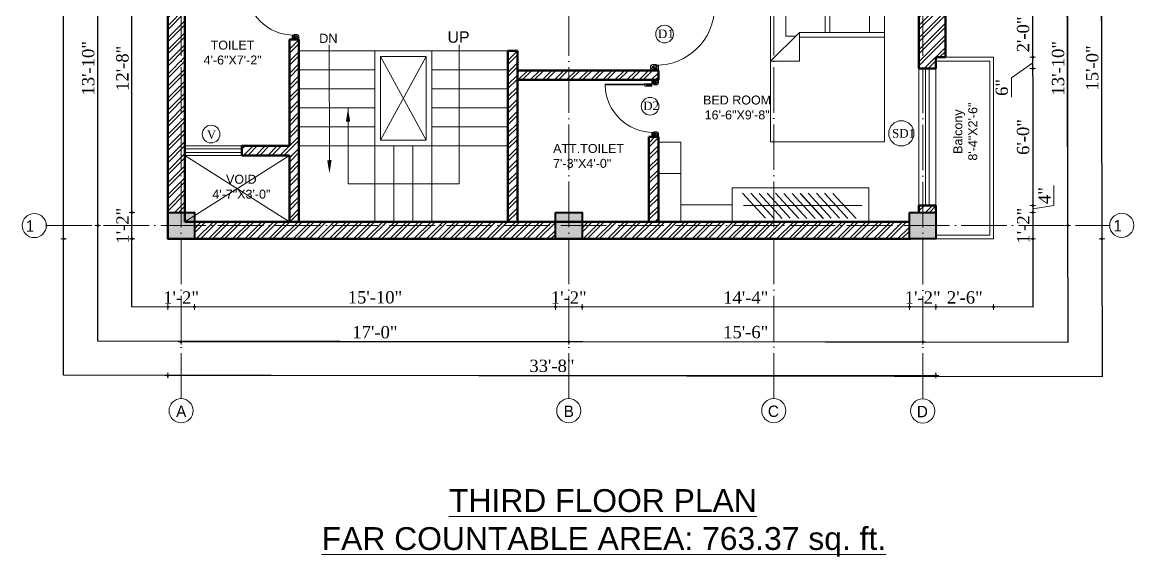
# Model space of a CAD drawing. Header units: inches. Extents: x 5914 to 162157, y -20538 to 282354.
# Drawn here: x 153976 to 154561, y -19680 to -19399 of the extents above; entities that cross this region are included whole.
import ezdxf

# ---------------------------------------------------------------- set-up
doc = ezdxf.new("R2010")
doc.units = ezdxf.units.IN
doc.header["$MEASUREMENT"] = 0
doc.header["$PDMODE"] = 99
doc.linetypes.add('ACAD_ISO04W100', pattern=[30, 24, -3, 0, -3])
for name, color, linetype, lineweight in [('.09', 24, 'Continuous', 9), ('.1', 168, 'Continuous', 13), ('CENTER  LINE RA', 10, 'ACAD_ISO04W100', 20), ('CONC. OUTLINE RA', 150, 'Continuous', 40), ('DOOR-WIN RA', 3, 'Continuous', 20), ('ELE2 RA', 130, 'Continuous', 20), ('Furniture', 22, 'Continuous', 13), ('Hatch', 254, 'Continuous', 9), ('HATCH RA', 8, 'Continuous', 5), ('STAIR PLAN AND ELEV RA', 124, 'Continuous', 20), ('Text', 7, 'Continuous', 18), ('TEXTLAYER', 7, 'Continuous', 18), ('WALL RA', 42, 'Continuous', 50)]:
    doc.layers.add(name, color=color, linetype=linetype, lineweight=lineweight)
doc.layers.add('lettring', color=7, linetype='Continuous')
doc.layers.add('WINDOW+dOOR', color=5, linetype='Continuous')
doc.styles.add('arial', font='arial.ttf', dxfattribs={"height": 7})
doc.styles.add('DIM', font='dutch.ttf')
doc.styles.get("Standard").update_dxf_attribs({"font": 'arial.ttf'})
doc.styles.add('titles', font='GOTHICB.TTF')
doc.dimstyles.new('1-8', dxfattribs={"dimtxt": 7, "dimasz": 3, "dimexe": 3, "dimexo": 3, "dimgap": 3, "dimtad": 1, "dimdec": 0, "dimzin": 0, "dimdsep": 46, "dimlunit": 4, "dimtxsty": 'arial', "dimblk": 'ARCHTICK', "dimcen": 0.09, "dimdle": 3, "dimclrt": 6, "dimazin": 0, "dimtfac": 1, "dimtdec": 0, "dimtix": 1, "dimtofl": 0, "dimtmove": 2, "dimatfit": 3, "dimfxl": 5, "dimfxlon": 1, "dimtolj": 1, "dimtzin": 0, "dimlwe": 5, "dimarcsym": 1})
doc.dimstyles.new('Copy of DIM 8', dxfattribs={"dimtxt": 6.5, "dimasz": 1, "dimexe": 6, "dimexo": 18, "dimgap": 1.6875, "dimtad": 1, "dimdec": 0, "dimzin": 3, "dimdsep": 46, "dimlunit": 4, "dimtxsty": 'DIM', "dimblk": 'dot 2', "dimcen": 0.09375, "dimse1": 1, "dimse2": 1, "dimclrd": 1, "dimclre": 1, "dimclrt": 256, "dimadec": 0, "dimazin": 0, "dimtfac": 0.75, "dimtdec": 0, "dimtix": 1, "dimtmove": 1, "dimatfit": 3, "dimldrblk": 'DOT', "dimfxl": 1, "dimtolj": 1, "dimtzin": 0, "dimlwd": 9, "dimlwe": 9, "dimarcsym": 0})
pattern_1 = [(45, (9494.8653, -3872.767), (-3.18198052, 3.18198052), []), (45, (9496.9866, -3872.767), (-3.18198052, 3.18198052), [])]
pattern_2 = [(45, (9508.3005, -3872.774), (-3.18198052, 3.18198052), []), (45, (9510.422, -3872.774), (-3.18198052, 3.18198052), [])]

# ---------------------------------------------------------------- blocks, each defined once
blk = doc.blocks.new('30 inch door')
at = {"layer": '.09'}
blk.add_arc((10330.01, 24687.1), 25.67, 91.332, 180, dxfattribs=at)
at = {"layer": '.1'}
for p, q in [((10329.41, 24712.76), (10329.41, 24691.67)), ((10329.41, 24712.76), (10329.81, 24712.76)), ((10329.81, 24691.67), (10329.81, 24712.76)), ((10328.81, 24688.15), (10328.81, 24691.67)), ((10329.29, 24692.15), (10329.41, 24692.15)), ((10329.41, 24692.15), (10329.41, 24691.67)), ((10329.41, 24691.67), (10329.81, 24691.67)), ((10329.41, 24691.67), (10329.81, 24691.67)), ((10329.81, 24691.67), (10329.81, 24692.15)), ((10329.81, 24692.15), (10330.01, 24692.15)), ((10330.01, 24692.15), (10330.01, 24688.15)), ((10302.02, 24688.15), (10302.02, 24684.65)), ((10304.03, 24688.15), (10302.02, 24688.15)), ((10304.03, 24688.15), (10304.03, 24688.15)), ((10304.03, 24687.1), (10304.03, 24688.15)), ((10304.65, 24687.1), (10304.03, 24687.1)), ((10304.65, 24685.52), (10304.65, 24687.1)), ((10330.01, 24688.15), (10328.81, 24688.15)), ((10329.4, 24687.1), (10330.01, 24687.1)), ((10329.4, 24685.52), (10329.4, 24687.1)), ((10330.01, 24687.1), (10330.01, 24688.15)), ((10330.01, 24688.15), (10332.02, 24688.15)), ((10332.02, 24688.15), (10332.02, 24684.65)), ((10302.02, 24684.65), (10303.77, 24684.65)), ((10332.02, 24684.65), (10330.27, 24684.65))]:
    blk.add_line(p, q, dxfattribs=at)
for centre, major_axis, start_param, end_param in [((10329.29, 24691.67), (-0.339, 0.339), 5.497787, 7.068583), ((10303.77, 24685.52), (-0.619, -0.619), 0.785398, 2.356194)]:
    blk.add_ellipse(centre, major_axis=major_axis, ratio=1, start_param=start_param, end_param=end_param, dxfattribs=at)
at = {"layer": '.1', "extrusion": (0, 0, -1)}
blk.add_ellipse((10330.27, 24685.52), major_axis=(-0.619, 0.619), ratio=1, start_param=3.926991, end_param=5.497787, dxfattribs=at)
blk.add_line((10330.01, 24688.15), (10330.01, 24688.15))
at = {"layer": 'Hatch', "lineweight": 0}
for points, knots in [([(10302.02, 24688.15), (10302.05, 24687.95), (10302.17, 24687.01), (10302.48, 24686.12), (10302.72, 24685.42)], [0, 0, 0, 0, 17.459471, 80.67073, 80.67073, 80.67073, 80.67073]), ([(10302.02, 24688.15), (10302.41, 24687.86), (10303.15, 24687.31), (10304.04, 24687.05), (10304.45, 24686.93)], [0, 0, 0, 0, 41.503939, 78.170205, 78.170205, 78.170205, 78.170205]), ([(10302.02, 24688.15), (10302.45, 24687.5), (10303.05, 24686.59), (10304.02, 24686.14), (10304.29, 24686.01)], [0, 0, 0, 0, 64.705486, 90.408952, 90.408952, 90.408952, 90.408952]), ([(10302.02, 24688.15), (10302.13, 24687.79), (10302.35, 24687.1), (10302.97, 24686.1), (10304.18, 24685.07)], [0, 0, 0, 0, 30.296971, 58.529009, 58.529009, 58.529009, 58.529009]), ([(10303.35, 24687.82), (10303.2, 24687.43), (10302.98, 24686.82), (10302.44, 24686.51), (10302.25, 24686.4)], [0, 0, 0, 0, 34.642749, 52.790216, 52.790216, 52.790216, 52.790216]), ([(10303.86, 24687.89), (10303.73, 24687.32), (10303.52, 24686.4), (10302.7, 24686), (10302.39, 24685.85)], [0, 0, 0, 0, 47.051669, 75.417188, 75.417188, 75.417188, 75.417188]), ([(10304.15, 24687.01), (10304.07, 24686.57), (10303.9, 24685.69), (10303.13, 24685.22), (10302.75, 24684.98)], [0, 0, 0, 0, 36.886594, 73.591637, 73.591637, 73.591637, 73.591637]), ([(10330.01, 24688.15), (10329.8, 24688.26), (10329.35, 24688.51), (10329.11, 24688.97), (10328.99, 24689.22)], [0, 0, 0, 0, 17.459472, 37.737029, 37.737029, 37.737029, 37.737029]), ([(10329.9, 24690.9), (10329.69, 24690.85), (10329.25, 24690.74), (10329.1, 24690.31), (10329.02, 24690.08)], [0, 0, 0, 0, 15.424483, 31.99547, 31.99547, 31.99547, 31.99547]), ([(10329.92, 24690.24), (10329.72, 24690.12), (10329.23, 24689.84), (10329.13, 24689.27), (10329.07, 24688.95)], [0, 0, 0, 0, 17.254821, 40.319618, 40.319618, 40.319618, 40.319618]), ([(10330.01, 24688.15), (10329.7, 24688.44), (10329.1, 24689.01), (10329.14, 24689.82), (10329.09, 24691.13)], [0, 0, 0, 0, 30.296971, 58.529009, 58.529009, 58.529009, 58.529009]), ([(10329.9, 24689.44), (10329.59, 24689.24), (10329.23, 24689.01), (10329.2, 24688.63), (10329.2, 24688.58)], [0, 0, 0, 0, 24.633819, 28.489546, 28.489546, 28.489546, 28.489546]), ([(10330.01, 24688.15), (10329.86, 24688.5), (10329.47, 24689.39), (10329.44, 24690.38), (10329.42, 24690.98)], [0, 0, 0, 0, 28.413311, 72.750806, 72.750806, 72.750806, 72.750806]), ([(10332.02, 24688.15), (10331.63, 24687.86), (10330.89, 24687.31), (10330.01, 24687.05), (10329.59, 24686.93)], [0, 0, 0, 0, 41.503939, 78.170205, 78.170205, 78.170205, 78.170205]), ([(10330.01, 24688.15), (10329.93, 24688.7), (10329.77, 24689.76), (10329.75, 24690.84), (10329.74, 24691.37)], [0, 0, 0, 0, 41.50394, 80.765622, 80.765622, 80.765622, 80.765622]), ([(10332.02, 24688.15), (10331.59, 24687.5), (10330.99, 24686.59), (10330.03, 24686.14), (10329.75, 24686.01)], [0, 0, 0, 0, 64.705486, 90.408952, 90.408952, 90.408952, 90.408952]), ([(10332.02, 24688.15), (10331.91, 24687.79), (10331.69, 24687.1), (10331.07, 24686.1), (10329.87, 24685.07)], [0, 0, 0, 0, 30.296971, 58.529009, 58.529009, 58.529009, 58.529009]), ([(10329.89, 24687.01), (10329.98, 24686.57), (10330.14, 24685.69), (10330.91, 24685.22), (10331.29, 24684.98)], [0, 0, 0, 0, 36.886594, 73.591637, 73.591637, 73.591637, 73.591637]), ([(10330.18, 24687.89), (10330.31, 24687.32), (10330.52, 24686.4), (10331.35, 24686), (10331.66, 24685.85)], [0, 0, 0, 0, 47.051669, 75.417188, 75.417188, 75.417188, 75.417188]), ([(10330.7, 24687.82), (10330.84, 24687.43), (10331.06, 24686.82), (10331.61, 24686.51), (10331.8, 24686.4)], [0, 0, 0, 0, 34.642749, 52.790216, 52.790216, 52.790216, 52.790216]), ([(10332.02, 24688.15), (10332, 24687.95), (10331.87, 24687.01), (10331.56, 24686.12), (10331.32, 24685.42)], [0, 0, 0, 0, 17.459471, 80.67073, 80.67073, 80.67073, 80.67073])]:
    blk.add_open_spline(points, degree=3, knots=knots, dxfattribs=at)
blk = doc.blocks.new('COLUMN')
at = {"layer": 'CONC. OUTLINE RA', "transparency": 33554687}
h = blk.add_hatch(color=256, dxfattribs=at)
h.dxf.hatch_style = 1
h.paths.add_polyline_path([(148062.93, -13130.45), (148076.93, -13130.45), (148076.93, -13116.45), (148062.93, -13116.45)])
at = {"layer": 'CONC. OUTLINE RA'}
blk.add_lwpolyline([(148062.93, -13116.45), (148076.93, -13116.45), (148076.93, -13130.45), (148062.93, -13130.45)], close=True, dxfattribs=at)
blk = doc.blocks.new('_ArchTick')
at = {"color": 0, "linetype": 'ByBlock', "const_width": 0.15}
blk.add_lwpolyline([(-0.5, -0.5), (0.5, 0.5)], dxfattribs=at)
blk = doc.blocks.new('Bed - Queen')
at = {"linetype": 'Continuous'}
for p, q in [((0, -72.00003), (0, 0)), ((0, 0), (59.99999, 0)), ((59.99999, 0), (59.99999, -72.00003)), ((7.99999, -1.2), (28.79998, -1.2)), ((7.99999, -14.4), (7.99999, -1.2)), ((28.79998, -1.2), (28.79998, -14.4)), ((31.19999, -1.2), (51.99999, -1.2)), ((31.19999, -14.4), (31.19999, -1.2)), ((51.99999, -1.2), (51.99999, -16.4)), ((0, -14.4), (44.8, -14.4)), ((44.8, -16.8), (0, -16.8)), ((59.99999, -29.6), (44.8, -14.4)), ((44.8, -14.4), (44.8, -29.6)), ((51.99999, -16.4), (46.79936, -16.4)), ((44.8, -29.6), (59.99999, -29.6)), ((59.99999, -72.00003), (0, -72.00003))]:
    blk.add_line(p, q, dxfattribs=at)
blk = doc.blocks.new('nbc')
at = {"layer": 'CENTER  LINE RA', "linetype": 'ACAD_ISO04W100'}
for p, q in [((157544.19, -18980.32), (157544.19, -18515.32)), ((157748.23, -18980.32), (157748.23, -18515.46)), ((157856.14, -18980.29), (157856.14, -18515.29)), ((157934.54, -18980.46), (157934.54, -18515.46)), ((157473.24, -18611.56), (158032.97, -18611.56)), ((157473.24, -18640.7), (158032.97, -18640.7)), ((157473.24, -18723.5), (158032.97, -18723.5)), ((157473.24, -18889.2), (158032.97, -18889.2)), ((158045.65, -18889.2), (158045.65, -18889.2))]:
    blk.add_line(p, q, dxfattribs=at)
at = {"layer": 'Text'}
for centre in [(157544.19, -18508.98), (157544.19, -18508.98), (157544.19, -18508.98), (157748.23, -18509.12), (157748.23, -18509.12), (157748.23, -18509.12), (157856.14, -18508.94), (157856.14, -18508.94), (157856.14, -18508.94), (157934.54, -18509.12), (157934.54, -18509.12), (157934.54, -18509.12), (157466.9, -18611.56), (157466.89, -18611.56), (157466.9, -18611.56), (158039.31, -18611.43), (158039.31, -18611.43), (158039.31, -18611.43), (157466.9, -18640.7), (157466.89, -18640.7), (157466.9, -18640.7), (158039.31, -18640.57), (158039.31, -18640.57), (158039.31, -18640.57), (157466.9, -18723.5), (157466.89, -18723.5), (157466.9, -18723.5), (158039.31, -18723.37), (158039.31, -18723.37), (158039.31, -18723.37), (157466.9, -18889.2), (157466.89, -18889.2), (157466.9, -18889.2), (158039.31, -18889.07), (158039.31, -18889.07), (158039.31, -18889.07), (157544.19, -18986.67), (157544.19, -18986.67), (157544.19, -18986.67), (157748.23, -18986.67), (157748.23, -18986.67), (157748.23, -18986.67), (157856.14, -18986.64), (157856.14, -18986.64), (157856.14, -18986.64), (157934.54, -18986.81), (157934.54, -18986.81), (157934.54, -18986.81)]:
    blk.add_circle(centre, 6.34, dxfattribs=at)
at = {"layer": 'Text', "char_height": 6, "width": 68.6783, "attachment_point": 3, "rotation": 0.00351, "style": 'titles'}
for s, insert in [('{\\fStylus BT|b0|i0|c0|p34;A}', (157546.91, -18506.3)), ('{\\fStylus BT|b0|i0|c0|p34;B}', (157750.95, -18506.44)), ('{\\fStylus BT|b0|i0|c0|p34;C}', (157858.86, -18506.27)), ('{\\fStylus BT|b0|i0|c0|p34;D}', (157937.27, -18506.44)), ('{\\fStylus BT|b0|i0|c0|p34;4}', (157469.62, -18608.89)), ('{\\fStylus BT|b0|i0|c0|p34;4}', (158042.03, -18608.75)), ('{\\fStylus BT|b0|i0|c0|p34;3}', (157469.62, -18638.03)), ('{\\fStylus BT|b0|i0|c0|p34;3}', (158042.03, -18637.89)), ('{\\fStylus BT|b0|i0|c0|p34;2}', (157469.62, -18720.82)), ('{\\fStylus BT|b0|i0|c0|p34;2}', (158042.03, -18720.69)), ('{\\fStylus BT|b0|i0|c0|p34;1}', (157466.85, -18886.48)), ('{\\fStylus BT|b0|i0|c0|p34;1}', (158039.38, -18886.26)), ('{\\fStylus BT|b0|i0|c0|p34;A}', (157546.91, -18983.99)), ('{\\fStylus BT|b0|i0|c0|p34;B}', (157750.95, -18983.99)), ('{\\fStylus BT|b0|i0|c0|p34;C}', (157858.86, -18983.96)), ('{\\fStylus BT|b0|i0|c0|p34;D}', (157937.26, -18984.13))]:
    blk.add_mtext(s, dxfattribs=dict(at, insert=insert))
blk = doc.blocks.new('dot1')
at = {"layer": 'Hatch'}
h = blk.add_hatch(color=256, dxfattribs=at)
edge = h.paths.add_edge_path()
edge.add_arc((0, 0), 1, 0, 360)
for p, q in [((3, 0), (-3, 0)), ((0, 3), (0, -3))]:
    blk.add_line(p, q, dxfattribs=at)
blk.add_circle((0, 0), 1, dxfattribs=at)
blk = doc.blocks.new('dot 2')
at = {"layer": 'Hatch', "xscale": 0.5, "yscale": 0.5, "zscale": 0.5}
blk.add_blockref('dot1', (0, 0), dxfattribs=at)
blk = doc.blocks.new('*D899')
at = {"layer": 'Defpoints', "color": 0, "transparency": 16777216}
for p in [(160257.77, -18776.66), (160262.77, -18800.66), (160308.67, -18800.66)]:
    blk.add_point(p, dxfattribs=at)
at = {"layer": 'lettring', "color": 1, "lineweight": 9, "transparency": 16777216}
blk.add_line((160308.67, -18777.66), (160308.67, -18799.66), dxfattribs=at)
for p, rotation in [((160308.67, -18776.66), 90), ((160308.67, -18800.66), 270)]:
    blk.add_blockref('dot 2', p, dxfattribs=dict(at, rotation=rotation))
at = {"layer": 'lettring', "transparency": 16777216, "insert": (160303.66, -18788.66), "char_height": 6.5, "attachment_point": 5, "rotation": 90, "style": 'DIM'}
blk.add_mtext('\\A1;2\'-0"', dxfattribs=at)
blk = doc.blocks.new('_Dot')
at = {"color": 0, "linetype": 'ByBlock', "lineweight": -2}
blk.add_line((-0.5, 0), (-1, 0), dxfattribs=at)
at = {"color": 0, "linetype": 'ByBlock', "const_width": 0.5}
blk.add_lwpolyline([(-0.25, 0, 1), (0.25, 0, 1)], format="xyb", close=True, dxfattribs=at)
blk = doc.blocks.new('*D900')
at = {"layer": 'Defpoints', "color": 0, "transparency": 16777216}
for p in [(160262.77, -18800.66), (160257.77, -18806.66), (160308.67, -18806.66)]:
    blk.add_point(p, dxfattribs=at)
at = {"layer": 'lettring', "color": 1, "lineweight": 9, "transparency": 16777216}
for p, q in [((160308.67, -18803.66), (160297.46, -18811.42)), ((160308.67, -18801.66), (160308.67, -18805.66)), ((160297.46, -18811.42), (160297.46, -18821.75))]:
    blk.add_line(p, q, dxfattribs=at)
for p, rotation in [((160308.67, -18800.66), 90), ((160308.67, -18806.66), 270)]:
    blk.add_blockref('dot 2', p, dxfattribs=dict(at, rotation=rotation))
at = {"layer": 'lettring', "transparency": 16777216, "insert": (160292.46, -18816.59), "char_height": 6.5, "attachment_point": 5, "rotation": 90, "style": 'DIM'}
blk.add_mtext('\\A1;6"', dxfattribs=at)
blk = doc.blocks.new('*D901')
at = {"layer": 'Defpoints', "color": 0, "transparency": 16777216}
for p in [(160257.77, -18806.66), (160257.77, -18878.66), (160308.67, -18878.66)]:
    blk.add_point(p, dxfattribs=at)
at = {"layer": 'lettring', "color": 1, "lineweight": 9, "transparency": 16777216}
blk.add_line((160308.67, -18807.66), (160308.67, -18877.66), dxfattribs=at)
for p, rotation in [((160308.67, -18806.66), 90), ((160308.67, -18878.66), 270)]:
    blk.add_blockref('dot 2', p, dxfattribs=dict(at, rotation=rotation))
at = {"layer": 'lettring', "transparency": 16777216, "insert": (160303.66, -18842.66), "char_height": 6.5, "attachment_point": 5, "rotation": 90, "style": 'DIM'}
blk.add_mtext('\\A1;6\'-0"', dxfattribs=at)
blk = doc.blocks.new('*D902')
at = {"layer": 'Defpoints', "color": 0, "transparency": 16777216}
for p in [(160257.77, -18878.66), (160257.77, -18882.35), (160308.67, -18882.35)]:
    blk.add_point(p, dxfattribs=at)
at = {"layer": 'lettring', "color": 1, "lineweight": 9, "transparency": 16777216}
for p, q in [((160319.83, -18878.74), (160319.83, -18868.28)), ((160308.67, -18877.66), (160308.67, -18876.66)), ((160308.67, -18878.66), (160308.67, -18882.35)), ((160308.67, -18878.66), (160308.67, -18882.35)), ((160308.67, -18880.5), (160319.83, -18878.74)), ((160308.67, -18883.35), (160308.67, -18884.35))]:
    blk.add_line(p, q, dxfattribs=at)
for p, rotation in [((160308.67, -18878.66), 270), ((160308.67, -18882.35), 90)]:
    blk.add_blockref('dot 2', p, dxfattribs=dict(at, rotation=rotation))
at = {"layer": 'lettring', "transparency": 16777216, "insert": (160314.89, -18873.51), "char_height": 6.5, "attachment_point": 5, "rotation": 90, "style": 'DIM'}
blk.add_mtext('\\A1;4"', dxfattribs=at)
blk = doc.blocks.new('*D903')
at = {"layer": 'Defpoints', "color": 0, "transparency": 16777216}
for p in [(160257.77, -18882.35), (160257.77, -18896.35), (160308.67, -18896.35)]:
    blk.add_point(p, dxfattribs=at)
at = {"layer": 'lettring', "color": 1, "lineweight": 9, "transparency": 16777216}
for p, q in [((160308.67, -18881.35), (160308.67, -18880.35)), ((160308.67, -18882.35), (160308.67, -18896.35)), ((160308.67, -18897.35), (160308.67, -18898.35))]:
    blk.add_line(p, q, dxfattribs=at)
for p, rotation in [((160308.67, -18882.35), 270), ((160308.67, -18896.35), 90)]:
    blk.add_blockref('dot 2', p, dxfattribs=dict(at, rotation=rotation))
at = {"layer": 'lettring', "transparency": 16777216, "insert": (160303.7, -18889.35), "char_height": 6.5, "attachment_point": 5, "rotation": 90, "style": 'DIM'}
blk.add_mtext('\\A1;1\'-2"', dxfattribs=at)
blk = doc.blocks.new('*D904')
at = {"layer": 'Defpoints', "color": 0, "transparency": 16777216}
for p in [(160250.77, -18723.6), (160250.77, -18889.31), (160327.1, -18889.31)]:
    blk.add_point(p, dxfattribs=at)
at = {"layer": 'lettring', "color": 1, "lineweight": 9, "transparency": 16777216}
blk.add_line((160327.1, -18724.6), (160327.1, -18888.31), dxfattribs=at)
for p, rotation in [((160327.1, -18723.6), 90), ((160327.1, -18889.31), 270)]:
    blk.add_blockref('dot 2', p, dxfattribs=dict(at, rotation=rotation))
at = {"layer": 'lettring', "transparency": 16777216, "insert": (160322.07, -18806.46), "char_height": 6.5, "attachment_point": 5, "rotation": 90, "style": 'DIM'}
blk.add_mtext('\\A1;13\'-10"', dxfattribs=at)
blk = doc.blocks.new('*D905')
at = {"layer": 'Defpoints', "color": 0, "transparency": 16777216}
for p in [(160261.77, -18716.28), (160261.77, -18896.35), (160345.12, -18896.35)]:
    blk.add_point(p, dxfattribs=at)
at = {"layer": 'lettring', "color": 1, "lineweight": 9, "transparency": 16777216}
blk.add_line((160345.12, -18717.28), (160345.12, -18895.35), dxfattribs=at)
for p, rotation in [((160345.12, -18716.28), 90), ((160345.12, -18896.35), 270)]:
    blk.add_blockref('dot 2', p, dxfattribs=dict(at, rotation=rotation))
at = {"layer": 'lettring', "transparency": 16777216, "insert": (160340.04, -18806.32), "char_height": 6.5, "attachment_point": 5, "rotation": 90, "style": 'DIM'}
blk.add_mtext('\\A1;15\'-0"', dxfattribs=at)
blk = doc.blocks.new('*D916')
at = {"layer": 'Defpoints', "color": 0, "transparency": 16777216}
for p in [(160243.77, -18896.35), (160257.77, -18896.35), (160243.77, -18932.17)]:
    blk.add_point(p, dxfattribs=at)
at = {"layer": 'lettring', "color": 1, "lineweight": 9, "transparency": 16777216}
for p, q in [((160242.77, -18932.17), (160241.77, -18932.17)), ((160257.77, -18932.17), (160243.77, -18932.17)), ((160258.77, -18932.17), (160259.77, -18932.17))]:
    blk.add_line(p, q, dxfattribs=at)
blk.add_blockref('dot 2', (160243.77, -18932.17), dxfattribs=at)
at = {"layer": 'lettring', "color": 1, "lineweight": 9, "transparency": 16777216, "rotation": 180}
blk.add_blockref('dot 2', (160257.77, -18932.17), dxfattribs=at)
at = {"layer": 'lettring', "transparency": 16777216, "insert": (160250.77, -18927.21), "char_height": 6.5, "attachment_point": 5, "style": 'DIM'}
blk.add_mtext('\\A1;1\'-2"', dxfattribs=at)
blk = doc.blocks.new('*D915')
at = {"layer": 'Defpoints', "color": 0, "transparency": 16777216}
for p in [(160071.46, -18896.34), (160243.77, -18896.35), (160071.46, -18932.17)]:
    blk.add_point(p, dxfattribs=at)
at = {"layer": 'lettring', "color": 1, "lineweight": 9, "transparency": 16777216}
blk.add_line((160242.77, -18932.17), (160072.46, -18932.17), dxfattribs=at)
at = {"layer": 'lettring', "color": 1, "lineweight": 9, "transparency": 16777216, "rotation": 180}
blk.add_blockref('dot 2', (160071.46, -18932.17), dxfattribs=at)
at = {"layer": 'lettring', "color": 1, "lineweight": 9, "transparency": 16777216}
blk.add_blockref('dot 2', (160243.77, -18932.17), dxfattribs=at)
at = {"layer": 'lettring', "transparency": 16777216, "insert": (160157.62, -18927.21), "char_height": 6.5, "attachment_point": 5, "style": 'DIM'}
blk.add_mtext('\\A1;14\'-4"', dxfattribs=at)
blk = doc.blocks.new('*D746')
at = {"layer": 'Defpoints', "color": 0, "transparency": 16777216}
for p in [(160057.46, -18896.34), (160071.46, -18896.34), (160057.46, -18932.17)]:
    blk.add_point(p, dxfattribs=at)
at = {"layer": 'lettring', "color": 1, "lineweight": 9, "transparency": 16777216}
for p, q in [((160056.46, -18932.17), (160055.46, -18932.17)), ((160071.46, -18932.17), (160057.46, -18932.17)), ((160072.46, -18932.17), (160073.46, -18932.17))]:
    blk.add_line(p, q, dxfattribs=at)
blk.add_blockref('dot 2', (160057.46, -18932.17), dxfattribs=at)
at = {"layer": 'lettring', "color": 1, "lineweight": 9, "transparency": 16777216, "rotation": 180}
blk.add_blockref('dot 2', (160071.46, -18932.17), dxfattribs=at)
at = {"layer": 'lettring', "transparency": 16777216, "insert": (160064.46, -18927.21), "char_height": 6.5, "attachment_point": 5, "style": 'DIM'}
blk.add_mtext('\\A1;1\'-2"', dxfattribs=at)
blk = doc.blocks.new('*D747')
at = {"layer": 'Defpoints', "color": 0, "transparency": 16777216}
for p in [(159867.42, -18896.34), (160057.46, -18896.34), (159867.42, -18932.17)]:
    blk.add_point(p, dxfattribs=at)
at = {"layer": 'lettring', "color": 1, "lineweight": 9, "transparency": 16777216}
blk.add_line((160056.46, -18932.17), (159868.42, -18932.17), dxfattribs=at)
at = {"layer": 'lettring', "color": 1, "lineweight": 9, "transparency": 16777216, "rotation": 180}
blk.add_blockref('dot 2', (159867.42, -18932.17), dxfattribs=at)
at = {"layer": 'lettring', "color": 1, "lineweight": 9, "transparency": 16777216}
blk.add_blockref('dot 2', (160057.46, -18932.17), dxfattribs=at)
at = {"layer": 'lettring', "transparency": 16777216, "insert": (159962.44, -18927.1), "char_height": 6.5, "attachment_point": 5, "style": 'DIM'}
blk.add_mtext('\\A1;15\'-10"', dxfattribs=at)
blk = doc.blocks.new('*D748')
at = {"layer": 'Defpoints', "color": 0, "transparency": 16777216}
for p in [(159853.42, -18896.34), (159867.42, -18896.34), (159853.42, -18932.17)]:
    blk.add_point(p, dxfattribs=at)
at = {"layer": 'lettring', "color": 1, "lineweight": 9, "transparency": 16777216}
for p, q in [((159852.42, -18932.17), (159851.42, -18932.17)), ((159867.42, -18932.17), (159853.42, -18932.17)), ((159868.42, -18932.17), (159869.42, -18932.17))]:
    blk.add_line(p, q, dxfattribs=at)
blk.add_blockref('dot 2', (159853.42, -18932.17), dxfattribs=at)
at = {"layer": 'lettring', "color": 1, "lineweight": 9, "transparency": 16777216, "rotation": 180}
blk.add_blockref('dot 2', (159867.42, -18932.17), dxfattribs=at)
at = {"layer": 'lettring', "transparency": 16777216, "insert": (159860.42, -18927.21), "char_height": 6.5, "attachment_point": 5, "style": 'DIM'}
blk.add_mtext('\\A1;1\'-2"', dxfattribs=at)
blk = doc.blocks.new('*D749')
at = {"layer": 'Defpoints', "color": 0, "transparency": 16777216}
for p in [(159860.42, -18889.34), (160064.46, -18889.34), (160064.46, -18950.49)]:
    blk.add_point(p, dxfattribs=at)
at = {"layer": 'lettring', "color": 1, "lineweight": 9, "transparency": 16777216}
blk.add_line((159861.42, -18950.49), (160063.46, -18950.49), dxfattribs=at)
for p, rotation in [((159860.42, -18950.49), 179.9997037240175), ((160064.46, -18950.49), 359.9997037240175)]:
    blk.add_blockref('dot 2', p, dxfattribs=dict(at, rotation=rotation))
at = {"layer": 'lettring', "transparency": 16777216, "insert": (159962.44, -18945.47), "char_height": 6.5, "attachment_point": 5, "rotation": 359.9997, "style": 'DIM'}
blk.add_mtext('\\A1;17\'-0"', dxfattribs=at)
blk = doc.blocks.new('*D917')
at = {"layer": 'Defpoints', "color": 0, "transparency": 16777216}
for p in [(160064.46, -18889.34), (160250.77, -18889.35), (160250.77, -18950.49)]:
    blk.add_point(p, dxfattribs=at)
at = {"layer": 'lettring', "color": 1, "lineweight": 9, "transparency": 16777216}
blk.add_line((160065.46, -18950.49), (160249.77, -18950.49), dxfattribs=at)
for p, rotation in [((160064.46, -18950.49), 179.9997037240175), ((160250.77, -18950.49), 359.9997037240175)]:
    blk.add_blockref('dot 2', p, dxfattribs=dict(at, rotation=rotation))
at = {"layer": 'lettring', "transparency": 16777216, "insert": (160157.61, -18945.42), "char_height": 6.5, "attachment_point": 5, "rotation": 359.9997, "style": 'DIM'}
blk.add_mtext('\\A1;15\'-6"', dxfattribs=at)
blk = doc.blocks.new('*D918')
at = {"layer": 'Defpoints', "color": 0, "transparency": 16777216}
for p in [(159853.42, 0), (160257.77, -18896.35), (159853.42, -18968.21)]:
    blk.add_point(p, dxfattribs=at)
at = {"layer": 'lettring', "color": 1, "lineweight": 9, "transparency": 16777216}
blk.add_line((160256.77, -18968.21), (159854.42, -18968.21), dxfattribs=at)
at = {"layer": 'lettring', "color": 1, "lineweight": 9, "transparency": 16777216, "rotation": 180}
blk.add_blockref('dot 2', (159853.42, -18968.21), dxfattribs=at)
at = {"layer": 'lettring', "color": 1, "lineweight": 9, "transparency": 16777216}
blk.add_blockref('dot 2', (160257.77, -18968.21), dxfattribs=at)
at = {"layer": 'lettring', "transparency": 16777216, "insert": (160055.6, -18963.2), "char_height": 6.5, "attachment_point": 5, "style": 'DIM'}
blk.add_mtext('\\A1;33\'-8"', dxfattribs=at)
blk = doc.blocks.new('*D750')
at = {"layer": 'Defpoints', "color": 0, "transparency": 16777216}
for p in [(160257.77, -18896.35), (160288.13, -18896.35), (160288.13, -18932.17)]:
    blk.add_point(p, dxfattribs=at)
at = {"layer": 'lettring', "color": 1, "lineweight": 9, "transparency": 16777216}
blk.add_line((160258.77, -18932.17), (160287.13, -18932.17), dxfattribs=at)
at = {"layer": 'lettring', "color": 1, "lineweight": 9, "transparency": 16777216, "rotation": 180}
blk.add_blockref('dot 2', (160257.77, -18932.17), dxfattribs=at)
at = {"layer": 'lettring', "color": 1, "lineweight": 9, "transparency": 16777216}
blk.add_blockref('dot 2', (160288.13, -18932.17), dxfattribs=at)
at = {"layer": 'lettring', "transparency": 16777216, "insert": (160272.95, -18927.17), "char_height": 6.5, "attachment_point": 5, "style": 'DIM'}
blk.add_mtext('\\A1;2\'-6"', dxfattribs=at)
blk = doc.blocks.new('*D910')
at = {"layer": 'Defpoints', "color": 0, "transparency": 16777216}
for p in [(159870.56, -18730.65), (159834.56, -18882.35), (159870.56, -18882.35)]:
    blk.add_point(p, dxfattribs=at)
at = {"layer": 'lettring', "color": 1, "lineweight": 9, "transparency": 16777216}
blk.add_line((159834.56, -18731.65), (159834.56, -18881.35), dxfattribs=at)
for p, rotation in [((159834.56, -18730.65), 90), ((159834.56, -18882.35), 270)]:
    blk.add_blockref('dot 2', p, dxfattribs=dict(at, rotation=rotation))
at = {"layer": 'lettring', "transparency": 16777216, "insert": (159829.53, -18806.5), "char_height": 6.5, "attachment_point": 5, "rotation": 90, "style": 'DIM'}
blk.add_mtext('\\A1;12\'-8"', dxfattribs=at)
blk = doc.blocks.new('*D911')
at = {"layer": 'Defpoints', "color": 0, "transparency": 16777216}
for p in [(159870.56, -18882.35), (159834.56, -18896.35), (159870.56, -18896.35)]:
    blk.add_point(p, dxfattribs=at)
at = {"layer": 'lettring', "color": 1, "lineweight": 9, "transparency": 16777216}
for p, q in [((159834.56, -18881.35), (159834.56, -18880.35)), ((159834.56, -18882.35), (159834.56, -18896.35)), ((159834.56, -18897.35), (159834.56, -18898.35))]:
    blk.add_line(p, q, dxfattribs=at)
for p, rotation in [((159834.56, -18882.35), 270), ((159834.56, -18896.35), 90)]:
    blk.add_blockref('dot 2', p, dxfattribs=dict(at, rotation=rotation))
at = {"layer": 'lettring', "transparency": 16777216, "insert": (159829.59, -18889.35), "char_height": 6.5, "attachment_point": 5, "rotation": 90, "style": 'DIM'}
blk.add_mtext('\\A1;1\'-2"', dxfattribs=at)
blk = doc.blocks.new('*D912')
at = {"layer": 'Defpoints', "color": 0, "transparency": 16777216}
for p in [(159816.56, -18723.64), (159877.56, -18723.65), (159877.56, -18889.31)]:
    blk.add_point(p, dxfattribs=at)
at = {"layer": 'lettring', "color": 1, "lineweight": 9, "transparency": 16777216}
blk.add_line((159816.56, -18888.31), (159816.56, -18724.64), dxfattribs=at)
for p, rotation in [((159816.56, -18723.64), 89.99950363250453), ((159816.56, -18889.31), 269.9995036325045)]:
    blk.add_blockref('dot 2', p, dxfattribs=dict(at, rotation=rotation))
at = {"layer": 'lettring', "transparency": 16777216, "insert": (159811.53, -18806.48), "char_height": 6.5, "attachment_point": 5, "rotation": 89.9995, "style": 'DIM'}
blk.add_mtext('\\A1;13\'-10"', dxfattribs=at)
blk = doc.blocks.new('*D914')
at = {"layer": 'Defpoints', "color": 0, "transparency": 16777216}
for p in [(159870.56, -18604.71), (159798.56, -18896.35), (159870.56, -18896.35)]:
    blk.add_point(p, dxfattribs=at)
at = {"layer": 'lettring', "color": 1, "lineweight": 9, "transparency": 16777216}
blk.add_line((159798.56, -18605.71), (159798.56, -18895.35), dxfattribs=at)
for p, rotation in [((159798.56, -18604.71), 90), ((159798.56, -18896.35), 270)]:
    blk.add_blockref('dot 2', p, dxfattribs=dict(at, rotation=rotation))
at = {"layer": 'lettring', "transparency": 16777216, "insert": (159793.62, -18750.53), "char_height": 6.5, "attachment_point": 5, "rotation": 90, "style": 'DIM'}
blk.add_mtext('\\A1;24\'-4"', dxfattribs=at)
blk = doc.blocks.new('A$C0BBD0BBA')
at = {"color": 7, "lineweight": 5}
blk.add_lwpolyline([(0, 0), (73.27, 0)], dxfattribs=at)
at = {"color": 8, "lineweight": 5}
blk.add_leader([(39.65, 58.42), (0, 58.42), (0, 0)], dimstyle='1-8', override={"dimasz": 7, "dimgap": 2, "dimtad": 0, "dimfxl": 12}, dxfattribs=at)
blk = doc.blocks.new('BFKJV')
at = {"layer": 'HATCH RA'}
h = blk.add_hatch(dxfattribs=at)
h.set_pattern_fill('ANSI32', color=256, scale=12)
h.set_pattern_definition(pattern_1)
h.paths.add_polyline_path([(159862.42, -18730.64), (159853.42, -18730.64), (159853.42, -18882.34), (159862.42, -18882.34)])
h = blk.add_hatch(dxfattribs=at)
h.set_pattern_fill('ANSI32', color=256, scale=12)
h.set_pattern_definition(pattern_2)
h.paths.add_polyline_path([(160257.77, -18766.65), (160248.77, -18766.65), (160248.77, -18806.66), (160257.77, -18806.66), (160257.77, -18800.66), (160262.77, -18800.66), (160262.77, -18776.66), (160257.77, -18776.66)])
h = blk.add_hatch(dxfattribs=at)
h.set_pattern_fill('ANSI32', color=256, scale=12)
h.set_pattern_definition(pattern_1)
h.paths.add_polyline_path([(159922.42, -18791.34), (159918.92, -18791.34), (159917.42, -18791.34), (159917.42, -18847.34), (159892.42, -18847.34), (159892.42, -18852.34), (159917.42, -18852.34), (159917.42, -18887.34), (159922.42, -18887.34)])
h = blk.add_hatch(dxfattribs=at)
h.set_pattern_fill('ANSI32', color=256, scale=12)
h.set_pattern_definition(pattern_1)
h.paths.add_polyline_path([(160037.46, -18797.34), (160032.46, -18797.34), (160032.46, -18887.34), (160037.46, -18887.34)])
at = {"layer": 'HATCH RA', "transparency": 33554687}
h = blk.add_hatch(dxfattribs=at)
h.set_pattern_fill('ANSI32', color=256, scale=12)
h.set_pattern_definition([(45, (683.582, 2.7005), (-3.18198052, 3.18198052), []), (45, (685.7033, 2.7005), (-3.18198052, 3.18198052), [])])
h.paths.add_polyline_path([(160111.66, -18807.64), (160037.46, -18807.64), (160037.46, -18812.64), (160111.66, -18812.64)])
h = blk.add_hatch(dxfattribs=at)
h.set_pattern_fill('ANSI32', color=256, scale=12)
h.set_pattern_definition([(45, (9.2002, 2.7004), (-3.18198052, 3.18198052), []), (45, (11.3216, 2.7004), (-3.18198052, 3.18198052), [])])
h.paths.add_polyline_path([(160111.66, -18842.64), (160108.16, -18842.64), (160106.66, -18842.64), (160106.66, -18887.34), (160111.66, -18887.34)])
at = {"layer": 'HATCH RA'}
h = blk.add_hatch(dxfattribs=at)
h.set_pattern_fill('ANSI32', color=256, scale=12)
h.set_pattern_definition(pattern_2)
h.paths.add_polyline_path([(160257.77, -18878.66), (160248.77, -18878.66), (160248.77, -18882.35), (160257.77, -18882.35)])
h = blk.add_hatch(dxfattribs=at)
h.set_pattern_fill('ANSI32', color=256, scale=12)
h.set_pattern_definition(pattern_1)
h.paths.add_polyline_path([(160057.46, -18887.34), (159867.42, -18887.34), (159867.42, -18896.34), (160057.46, -18896.34)])
h = blk.add_hatch(dxfattribs=at)
h.set_pattern_fill('ANSI32', color=256, scale=12)
h.set_pattern_definition(pattern_1)
h.paths.add_polyline_path([(160243.77, -18887.34), (160071.46, -18887.34), (160071.46, -18896.34), (160243.77, -18896.34)])
at = {"color": 7, "lineweight": 5}
blk.add_lwpolyline([(159938.47, -18854.85), (159938.38, -18794.09)], dxfattribs=at)
at = {"color": 8, "lineweight": 5}
blk.add_solid([(159937.3, -18854.86), (159938.48, -18861.85), (159939.63, -18854.85)], dxfattribs=at)
at = {"layer": 'Defpoints'}
for points in [[(159798.56, -18528.57), (160209.18, -18527.75), (160344.5, -18669.01), (160345.31, -18968.87), (159798.56, -18968.11)], [(159816.56, -18546.57), (160203.2, -18546.97), (160326.52, -18676.39), (160327.26, -18950.85), (159816.56, -18950.13)], [(159834.56, -18564.57), (160195.2, -18564.54), (160308.55, -18688.93), (160308.71, -18932.18), (159834.56, -18932.16)]]:
    blk.add_lwpolyline(points, close=True, dxfattribs=at)
at = {"layer": 'DOOR-WIN RA'}
for p, q in [((160248.77, -18878.66), (160248.77, -18806.66)), ((160252.27, -18806.66), (160252.27, -18878.66)), ((160254.27, -18806.66), (160254.27, -18878.66)), ((160257.77, -18878.66), (160257.77, -18806.66)), ((159892.42, -18847.34), (159862.42, -18847.34)), ((159892.42, -18848.84), (159862.42, -18848.84)), ((159892.42, -18850.84), (159862.42, -18850.84)), ((159892.42, -18852.34), (159862.42, -18852.34))]:
    blk.add_line(p, q, dxfattribs=at)
at = {"layer": 'ELE2 RA'}
for p, q in [((160257.77, -18800.66), (160288.13, -18800.66)), ((160257.77, -18802.66), (160286.13, -18802.66)), ((160286.13, -18802.66), (160286.13, -18894.35)), ((160288.13, -18800.66), (160288.13, -18896.35)), ((160257.77, -18894.35), (160286.13, -18894.35)), ((160257.77, -18896.35), (160288.13, -18896.35))]:
    blk.add_line(p, q, dxfattribs=at)
at = {"layer": 'HATCH RA'}
for p, q in [((159965.42, -18844.34), (159989.46, -18800.34)), ((159965.42, -18800.34), (159989.46, -18844.34)), ((160123.52, -18845.34), (160111.66, -18845.34)), ((160123.52, -18887.34), (160123.52, -18845.34)), ((159862.42, -18887.34), (159917.42, -18852.34)), ((159862.42, -18852.34), (159917.42, -18887.34)), ((160123.52, -18861.84), (160111.66, -18861.84)), ((160150.46, -18869.34), (160222.46, -18869.34)), ((160150.46, -18887.34), (160150.46, -18869.34)), ((160222.46, -18887.34), (160222.46, -18869.34)), ((160168.11, -18885.45), (160155.99, -18872.28)), ((160172.43, -18885.45), (160160.3, -18872.28)), ((160172.61, -18885.65), (160160.49, -18872.48)), ((160176.83, -18885.55), (160164.71, -18872.38)), ((160181.06, -18885.45), (160168.93, -18872.28)), ((160185.37, -18885.45), (160173.25, -18872.28)), ((160185.56, -18885.65), (160173.44, -18872.48)), ((160189.78, -18885.55), (160177.66, -18872.38)), ((160194.19, -18885.65), (160182.07, -18872.48)), ((160198.41, -18885.55), (160186.29, -18872.38)), ((160198.51, -18885.65), (160186.38, -18872.48)), ((160202.64, -18885.45), (160190.51, -18872.28)), ((160206.95, -18885.45), (160194.83, -18872.28)), ((160211.27, -18885.45), (160199.14, -18872.28)), ((160211.45, -18885.65), (160199.33, -18872.48)), ((160215.68, -18885.55), (160203.55, -18872.38)), ((160123.52, -18878.34), (160150.46, -18878.34)), ((160156.51, -18878.76), (160218.99, -18878.76))]:
    blk.add_line(p, q, dxfattribs=at)
at = {"layer": 'STAIR PLAN AND ELEV RA'}
for p, q in [((159922.42, -18797.34), (159962.42, -18797.34)), ((159962.42, -18797.34), (159962.42, -18887.34)), ((159965.42, -18797.34), (159962.42, -18797.34)), ((159965.42, -18797.34), (159989.46, -18797.34)), ((159989.46, -18797.34), (159992.46, -18797.34)), ((159992.46, -18797.34), (159992.46, -18887.34)), ((159992.46, -18797.34), (160032.46, -18797.34)), ((159965.42, -18800.34), (159965.42, -18844.34)), ((159965.42, -18800.34), (159989.46, -18800.34)), ((159989.46, -18800.34), (159989.46, -18844.34)), ((159922.42, -18807.34), (159962.42, -18807.34)), ((159992.46, -18807.34), (160032.46, -18807.34)), ((159922.42, -18817.34), (159962.42, -18817.34)), ((159992.46, -18817.34), (160032.46, -18817.34)), ((159922.42, -18827.34), (159962.42, -18827.34)), ((159992.46, -18827.34), (160032.46, -18827.34)), ((159922.42, -18837.34), (159962.42, -18837.34)), ((159992.46, -18837.34), (160032.46, -18837.34)), ((159965.42, -18844.34), (159989.46, -18844.34)), ((159922.42, -18847.34), (159992.46, -18847.34)), ((159972.42, -18847.34), (159972.42, -18887.34)), ((159982.42, -18847.34), (159982.42, -18887.34)), ((159992.46, -18847.34), (160032.46, -18847.34))]:
    blk.add_line(p, q, dxfattribs=at)
at = {"layer": 'TEXTLAYER'}
for centre, radius in [((160114.89, -18788.46), 4.65), ((160107.28, -18826.49), 4.65), ((160239.53, -18840.73), 6.66), ((159876.2, -18841.14), 4.65)]:
    blk.add_circle(centre, radius, dxfattribs=at)
at = {"layer": 'WALL RA'}
for p, q in [((159853.42, -18604.7), (159853.42, -18896.34)), ((159862.42, -18609.7), (159862.42, -18887.34)), ((160248.77, -18806.66), (160248.77, -18766.65)), ((160262.77, -18800.66), (160262.77, -18776.66)), ((159917.42, -18791.34), (159917.42, -18847.34)), ((159922.42, -18791.34), (159917.42, -18791.34)), ((159922.42, -18791.34), (159922.42, -18852.34)), ((160032.46, -18887.34), (160032.46, -18797.34)), ((160032.46, -18797.34), (160037.46, -18797.34)), ((160037.46, -18887.34), (160037.46, -18797.34)), ((160257.77, -18806.66), (160257.77, -18800.66)), ((160257.77, -18800.66), (160262.77, -18800.66)), ((160257.77, -18806.66), (160257.77, -18800.66)), ((160037.46, -18807.64), (160111.66, -18807.64)), ((160111.66, -18812.64), (160111.66, -18807.64)), ((160257.77, -18806.66), (160248.77, -18806.66)), ((160037.46, -18812.64), (160111.66, -18812.64)), ((160106.66, -18842.64), (160111.66, -18842.64)), ((160106.66, -18887.34), (160106.66, -18842.64)), ((160111.66, -18887.34), (160111.66, -18842.64)), ((159917.42, -18847.34), (159892.42, -18847.34)), ((159892.42, -18847.34), (159892.42, -18852.34)), ((159917.42, -18852.34), (159892.42, -18852.34)), ((159917.42, -18852.34), (159917.42, -18887.34)), ((159922.42, -18852.34), (159922.42, -18887.34)), ((160257.77, -18878.66), (160248.77, -18878.66)), ((160248.77, -18878.66), (160248.77, -18882.35)), ((160257.77, -18882.35), (160257.77, -18878.66)), ((159862.42, -18887.34), (160243.77, -18887.34)), ((159853.42, -18896.34), (160244.34, -18896.34))]:
    blk.add_line(p, q, dxfattribs=at)
blk.add_blockref('nbc', (2316.23, -0.11))
at = {"color": 1, "rotation": 89.99999999999999}
blk.add_blockref('A$C0BBD0BBA', (160006.7, -18867.32), dxfattribs=at)
at = {"layer": 'CONC. OUTLINE RA'}
for p in [(11790.49, -5765.89), (11994.53, -5765.89), (12180.84, -5765.9)]:
    blk.add_blockref('COLUMN', p, dxfattribs=at)
at = {"layer": 'Furniture', "ltscale": 5, "xscale": -1}
blk.add_blockref('Bed - Queen', (160230.72, -18773.21), dxfattribs=at)
at = {"layer": 'WINDOW+dOOR', "extrusion": (0, 0, -1), "xscale": -1, "zscale": -1.00000000348675, "rotation": 270}
for p in [(-184607.07, -29093.36), (-184796.31, -29144.66)]:
    blk.add_blockref('30 inch door', p, dxfattribs=at)
at = {"layer": 'WINDOW+dOOR', "extrusion": (0, 0, -1), "xscale": 1.200000004184403, "yscale": 1.200000004188042, "zscale": -1.200000004184403, "rotation": 89.9999414250153}
blk.add_blockref('30 inch door', (-130485.89, -31170.1), dxfattribs=at)
at = {"attachment_point": 9, "style": 'arial'}
for s, insert, char_height, width in [('UP', (160012.26, -18793.1), 6, 11.6415), ('DN', (159942.78, -18793.1), 4.8, 9.3132)]:
    blk.add_mtext(s, dxfattribs=dict(at, insert=insert, char_height=char_height, width=width))
at = {"char_height": 4.7109, "attachment_point": 1}
for s, width, insert in [('\\pi11.25718;TOILET\\P\\pi7.52959;4\'-6"X7\'-2"', 45.2655, (159864.7, -18791.9)), ('\\pi5.20627;BED ROOM\\P\\pi6.01605;16\'-6"X9\'-8"', 45.2655, (160129.97, -18820.83)), ('ATT.TOILET\\P7\'-3"X4\'-0"', 45.2655, (160056.24, -18846.33)), ('\\pi36.88479;VOID\\P\\pi29.63687;4\'-7"X3\'-0"', 89.4801, (159847.19, -18862.56))]:
    blk.add_mtext_dynamic_manual_height_columns(s, width=width, gutter_width=23.55, heights=[0], dxfattribs=dict(at, insert=insert))
at = {"insert": (160266.93, -18862.74), "char_height": 4.7109, "attachment_point": 1, "rotation": 90}
blk.add_mtext_dynamic_manual_height_columns('\\pi11.19613;Balcony\\P\\pi7.62117;8\'-4"X2\'-6"', width=45.2655, gutter_width=23.55, heights=[0], dxfattribs=at)
at = {"layer": 'TEXTLAYER', "char_height": 4.5, "width": 245.2674, "attachment_point": 1}
for s, insert in [('{\\fTimes New Roman|b0|i0|c0|p18;D1}', (160111.44, -18786.07)), ('{\\fTimes New Roman|b0|i0|c0|p18;D2}', (160103.65, -18823.99)), ('{\\fTimes New Roman|b0|i0|c0|p18;V}', (159873.95, -18839.06)), ('{\\fTimes New Roman|b0|i0|c0|p18;SD1}', (160234.67, -18838.48))]:
    blk.add_mtext(s, dxfattribs=dict(at, insert=insert))
at = {"layer": 'TEXTLAYER', "ltscale": 5, "insert": (159884.11, -19028.11), "char_height": 12, "width": 394.9279, "attachment_point": 1, "rotation": 0.00567}
blk.add_mtext('\\pi117.31115;{\\LTHIRD FLOOR PLAN \\P\\pi50.27977;FAR COUNTABLE AREA: 763.37 sq. ft.}', dxfattribs=at)
at = {"layer": 'lettring'}
for base, p1, p2, picture, middle in [((159853.42, -18968.21), (160257.77, -18896.35), (159853.42, 0), '*D918', (160055.6, -18963.2)), ((159853.42, -18932.17), (159867.42, -18896.34), (159853.42, -18896.34), '*D748', (159860.42, -18927.21)), ((159867.42, -18932.17), (160057.46, -18896.34), (159867.42, -18896.34), '*D747', (159962.44, -18927.1)), ((160057.46, -18932.17), (160071.46, -18896.34), (160057.46, -18896.34), '*D746', (160064.46, -18927.21)), ((160071.46, -18932.17), (160243.77, -18896.35), (160071.46, -18896.34), '*D915', (160157.62, -18927.21)), ((160243.77, -18932.17), (160257.77, -18896.35), (160243.77, -18896.35), '*D916', (160250.77, -18927.21)), ((160288.13, -18932.17), (160257.77, -18896.35), (160288.13, -18896.35), '*D750', (160272.95, -18927.17))]:
    dim = blk.add_linear_dim(base=base, p1=p1, p2=p2, dimstyle='Copy of DIM 8', dxfattribs=at)
    dim.commit()
    dim.dimension.update_dxf_attribs({"geometry": picture, "text_midpoint": middle})
for base, p1, p2, angle, picture, middle in [((159798.56, -18896.35), (159870.56, -18604.71), (159870.56, -18896.35), 90, '*D914', (159793.62, -18750.53)), ((160327.1, -18889.31), (160250.77, -18723.6), (160250.77, -18889.31), 90, '*D904', (160322.07, -18806.46)), ((159834.56, -18882.35), (159870.56, -18730.65), (159870.56, -18882.35), 90, '*D910', (159829.53, -18806.5)), ((160308.67, -18800.66), (160257.77, -18776.66), (160262.77, -18800.66), 90, '*D899', (160303.66, -18788.66)), ((160308.67, -18878.66), (160257.77, -18806.66), (160257.77, -18878.66), 90, '*D901', (160303.66, -18842.66)), ((159834.56, -18896.35), (159870.56, -18882.35), (159870.56, -18896.35), 90, '*D911', (159829.59, -18889.35)), ((160308.67, -18896.35), (160257.77, -18882.35), (160257.77, -18896.35), 90, '*D903', (160303.7, -18889.35)), ((160250.77, -18950.49), (160064.46, -18889.34), (160250.77, -18889.35), 179.9997, '*D917', (160157.61, -18945.42))]:
    dim = blk.add_linear_dim(base=base, p1=p1, p2=p2, angle=angle, dimstyle='Copy of DIM 8', dxfattribs=at)
    dim.commit()
    dim.dimension.update_dxf_attribs({"geometry": picture, "text_midpoint": middle})
for p1, p2, distance, picture, middle in [((160261.77, -18716.28), (160261.77, -18896.35), 83.34, '*D905', (160340.04, -18806.32)), ((159877.56, -18889.31), (159877.56, -18723.65), 61, '*D912', (159811.53, -18806.48)), ((159860.42, -18889.34), (160064.46, -18889.34), -61.15, '*D749', (159962.44, -18945.47))]:
    dim = blk.add_aligned_dim(p1=p1, p2=p2, distance=distance, dimstyle='Copy of DIM 8', dxfattribs=at)
    dim.commit()
    dim.dimension.update_dxf_attribs({"geometry": picture, "text_midpoint": middle})
for base, p1, p2, picture, middle in [((160308.67, -18806.66), (160262.77, -18800.66), (160257.77, -18806.66), '*D900', (160297.46, -18813.11)), ((160308.67, -18882.35), (160257.77, -18878.66), (160257.77, -18882.35), '*D902', (160319.83, -18877.06))]:
    dim = blk.add_linear_dim(base=base, p1=p1, p2=p2, angle=90, dimstyle='Copy of DIM 8', dxfattribs=at)
    dim.commit()
    dim.dimension.update_dxf_attribs({"geometry": picture, "text_midpoint": middle, "dimtype": 160})

msp = doc.modelspace()

# ---------------------------------------------------------------- block references
at = {"layer": 'HATCH RA'}
msp.add_blockref('BFKJV', (-5800.73, -616.32), dxfattribs=at)

doc.saveas('drawing.dxf')
